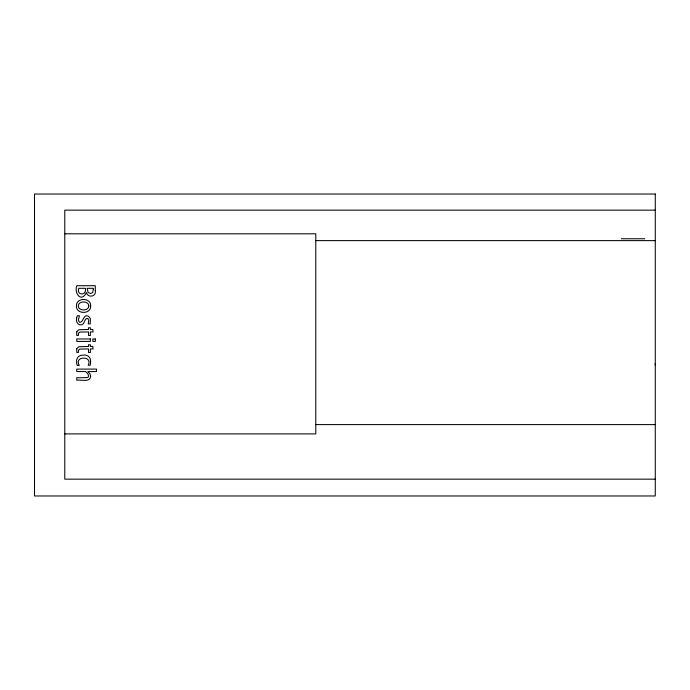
<?xml version="1.0" encoding="UTF-8"?>
<svg xmlns="http://www.w3.org/2000/svg" width="690" height="690" viewBox="0 0 690 690"><rect width="100%" height="100%" fill="white"/><g stroke="black" fill="none" stroke-linecap="round" stroke-linejoin="round"><path stroke-width="1.03" d="M655.19 364.863L655.19 363.751M655.19 210.148L64.782 210.148L64.782 479.162L655.19 479.162M64.782 233.798L315.787 233.798L315.787 433.898L64.782 433.898M621.293 238.757L644.848 238.757M315.666 240.62L655.5 240.62M315.666 424.6L655.19 424.6M90.666 361.698L90.226 365.252L88.156 365.252C93.305 355.479 73.545 355.85 79.307 365.407L77.177 365.407L76.633 363.173L76.581 359.956L77.599 357.67A6.883 6.883 0 0 1 80.799 355.341L85.206 354.996L87.794 355.893A5.701 5.701 0 0 1 90.2 358.835L90.666 361.698M90.666 305.946C91.184 314.597 75.822 314.519 76.452 305.86C76.038 297.338 91.192 297.39 90.666 305.946M93.331 289.343L92.65 292.517L90.597 293.578L88.061 292.422L87.156 288.317L93.331 288.317L93.331 289.343M76.65 318.03C75.572 321.264 77.97 326.068 81.843 324.723C85.06 323.938 84.232 317.814 87.837 318.392L88.812 320.626L88.199 323.903L90.252 323.903L90.407 318.616L88.432 316.184C83.033 313.631 83.74 322.86 79.531 322.29L78.306 319.996L79.505 315.787L77.237 315.787L76.65 318.03M95.298 290.524C96.721 296.778 87.716 298.33 86.414 292.465C81.705 302.996 73.899 293.595 76.763 285.712L95.298 285.712L95.298 290.524M85.491 289.058C86.31 296.113 76.202 295.242 78.729 288.317L85.491 288.317L85.491 289.058M76.719 331.778L76.763 335.426L78.462 335.426L78.47 333.227L79.807 332.08L88.51 331.933L88.51 335.487L90.364 335.487L90.364 331.933L93.064 331.933L92.831 329.466L90.364 329.466L90.364 327.759L88.51 327.759L88.51 329.466L78.815 329.725L76.719 331.778M76.719 348.778L76.763 352.435L78.462 352.435L78.47 350.235L79.807 349.08L88.51 348.942L88.51 352.495L90.364 352.495L90.364 348.942L93.064 348.942L92.831 346.475L90.364 346.475L90.364 344.767L88.51 344.767L88.51 346.475L78.815 346.734L76.719 348.778M90.666 376.352C89.924 382.898 80.851 379.328 76.763 380.216L76.763 377.749L87.026 377.637A1.656 1.656 0 0 0 88.536 375.834L87.794 373.635L85.569 371.565L76.763 371.565L76.763 369.098L96.531 369.098L96.531 371.565L87.811 371.565L89.95 373.738L90.666 376.352M88.812 305.946C88.812 311.337 78.263 311.285 78.306 305.903C78.35 300.599 88.812 300.624 88.812 305.946M655.276 194.028L34.5 194.028L34.5 495.972L655.276 495.972L655.276 194.028M90.364 338.954L76.763 338.954L76.763 341.421L90.364 341.421L90.364 338.954M95.298 338.954L92.831 338.954L92.831 341.421L95.298 341.421L95.298 338.954"/></g></svg>
